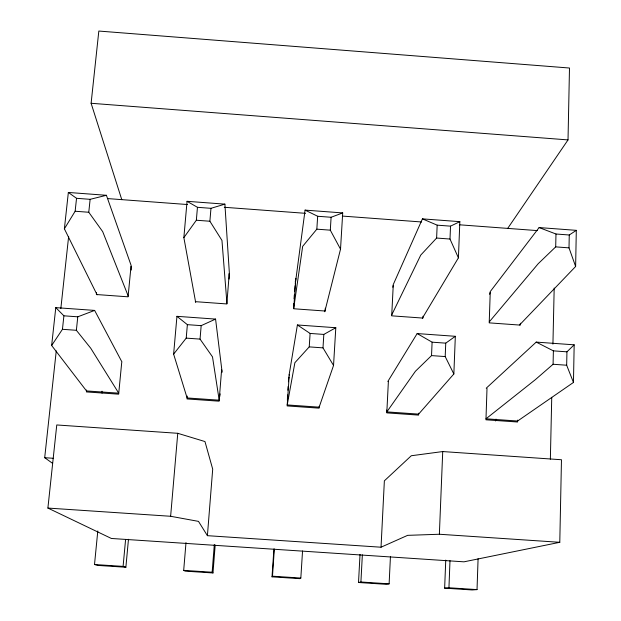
<?xml version="1.0" encoding="UTF-8"?>
<svg xmlns="http://www.w3.org/2000/svg" width="621" height="621" viewBox="0 0 621 621"><rect width="100%" height="100%" fill="white"/><g stroke="black" fill="none" stroke-linecap="round" stroke-linejoin="round"><path stroke-width="0.93" d="M573.462 382.443L566.67 365.226L553.086 364.263L535.263 379.741L485.987 418.81L517.611 421.022L573.462 382.443L574.169 344.826L536.218 342.101L486.243 388.187M519.598 324.93L575.628 266.479L576.304 230.344L539.106 227.573L490.256 291.583L489.62 294.307M47.895 508.063L111.384 538.469L463.972 561.826L559.785 542.304L561.469 459.742L442.726 451.56L411.296 455.744L384.368 480.833L381.03 547.21L207.406 535.675L198.487 521.376L170.628 516.276L47.895 508.063L56.767 424.958L177.761 433.303L204.969 441.554L212.7 469.142L207.406 535.675M507.706 228.396L568.021 139.904L569.488 68.023L98.824 31.05L91.108 103.28L121.77 199.636M566.67 365.226L566.942 351.828L574.169 344.826M575.628 266.479L569.007 247.864L569.263 234.994L576.304 230.344M550.361 459.206L551.743 397.316M552.931 344.127L554.188 288.035M553.086 364.263L553.381 350.857L536.218 342.101M489.34 321.787L538.197 263.723L555.694 246.879L555.981 234.008L539.106 227.573M517.642 420.107L517.588 422.001L485.956 419.796L487.004 388.428M520.359 323.215L520.305 325.109L489.208 322.866L490.225 292.522M287.368 400.405L287.539 394.956M445.754 560.095L444.644 588.149L472.131 589.95L477.029 589.608L478.085 558.729M229.079 279.046L229.328 272.557L224.895 204.138L187.053 201.313L183.863 237.61L195.685 302.481M386.588 410.062L386.844 411.894L418.624 414.114L453.85 373.974L455.333 336.303L417.157 333.562L387.838 381.457M422.365 318.193L458.414 257.847L459.843 221.658L422.427 218.871L393.279 284.511L392.845 287.259M444.644 588.149L448.944 587.769L449.992 560.67M453.85 373.974L445.195 356.57L445.746 343.149L455.333 336.303M458.414 257.847L450.008 239.038L450.528 226.153L459.843 221.658M381.03 547.21L407.632 535.349L439.365 534.246L442.726 451.56M386.844 411.894L415.426 371.249L431.525 355.6L432.107 342.171L417.157 333.562M391.719 314.94L420.766 255.068L436.617 238.045L437.168 225.159L422.427 218.871M418.663 413.19L418.577 415.1L386.798 412.88L388.381 381.473M423.033 316.19L422.948 318.084L391.696 315.833L393.233 285.458M360.025 554.421L358.519 582.498L386.115 584.307L389.119 583.849L390.438 556.726M358.519 582.498L360.91 581.993L362.353 554.863M297.405 324.969L310.104 333.438L309.235 346.883L294.882 362.711L287.22 404.939L319.155 407.166L333.539 365.451L335.806 327.725L297.405 324.969L289.068 375.169M324.767 311.75L340.525 249.161L342.707 212.925L305.082 210.115L295.285 283.867M319.21 406.25L319.093 408.152L287.15 405.924L289.277 374.479M325.303 308.179L325.125 311.028L293.725 308.761L295.782 278.348L295.254 282.182M333.539 365.451L322.99 347.869L323.82 334.424L335.806 327.725M340.525 249.161L330.302 230.166L331.102 217.265L342.707 212.925M293.686 308.505L302.66 246.366L316.834 229.165L317.665 216.263L305.082 210.115M273.923 548.925L272.021 576.831L299.741 578.648L300.828 578.058L302.543 550.967M287.865 390.244L288.113 386.479M288.431 381.768L288.757 377.063M293.531 306.526L293.725 303.63M294.051 298.802L294.315 294.936M272.021 576.831L272.487 576.195L274.335 549.104M185.997 542.583L183.692 570.373L185.159 571.134L212.995 572.958L215.176 545.036M212.995 572.958L212.149 572.236L214.323 544.462M187.263 396.082L187.022 398.938L219.112 401.182L221.612 369.705L221.961 372.538M215.572 319.093L176.946 316.322L173.624 354.125L187.107 397.952L219.197 400.188L212.506 356.881L200.047 339.105L201.173 325.645L215.572 319.093L222.023 371.412M226.968 303.739L221.953 240.42L209.89 221.239L210.969 208.322L224.895 204.138M170.628 516.276L177.761 433.303M173.624 354.125L186.215 338.119L187.371 324.659L176.946 316.322M183.863 237.61L196.345 220.238L197.455 207.313L187.053 201.313M294.633 291.241L295.122 285.707M128.469 539.292L125.877 567.245L123.09 566.399L125.589 539.548M125.877 567.245L97.924 565.413L94.508 564.52L97.8 530.947M121.7 362.656L118.65 394.172L86.397 391.921L86.591 390.011M131.015 266.339L128.066 296.815L96.364 294.525L96.558 292.615M94.633 310.415L55.781 307.628L51.652 345.486L86.498 390.927L118.743 393.178L90.759 348.257L76.367 330.294L77.78 316.811L94.633 310.415L121.988 362.051M128.252 296.093L102.69 231.633L88.772 212.258L90.13 199.325L106.408 195.297L131.109 265.392L131.264 270.065M52.451 463.25L44.696 457.7L56.255 350.904M60.835 308.575L68.644 236.415M51.652 345.486L62.449 329.301L63.901 315.817L55.781 307.628M64.382 228.807L75.141 211.249L76.538 198.309L68.349 192.456L64.382 228.807L97.093 294.843M219.749 396.586L220.168 393.885M288.486 379.237L288.804 377.335M495.628 420.999L495.993 419.097M94.508 564.52L123.09 566.399M183.692 570.373L212.149 572.236M272.487 576.195L300.828 578.058M360.91 581.993L389.119 583.849M448.944 587.769L477.029 589.608M439.365 534.246L559.785 542.304M44.696 457.7L53.367 458.29M195.281 301.659L226.836 303.941L229.25 273.504L229.436 276.353M63.901 315.817L77.78 316.811M187.371 324.659L201.173 325.645M310.104 333.438L323.82 334.424M432.107 342.171L445.746 343.149M553.381 350.857L566.942 351.828M62.449 329.301L76.367 330.294M186.215 338.119L200.047 339.105M309.235 346.883L322.99 347.869M431.525 355.6L445.195 356.57M68.349 192.456L106.408 195.297M107.433 198.573L187.55 204.542M224.305 207.282L305.555 213.329M342.311 216.069L421.62 221.976M459.346 224.786L537.305 230.601M76.538 198.309L90.13 199.325M197.455 207.313L210.969 208.322M317.665 216.263L331.102 217.265M437.168 225.159L450.528 226.153M555.981 234.008L569.263 234.994M75.141 211.249L88.772 212.258M196.345 220.238L209.89 221.239M316.834 229.165L330.302 230.166M436.617 238.045L450.008 239.038M555.694 246.879L569.007 247.864M91.108 103.28L568.021 139.904M102.015 391.214L102.038 393.147"/></g></svg>
